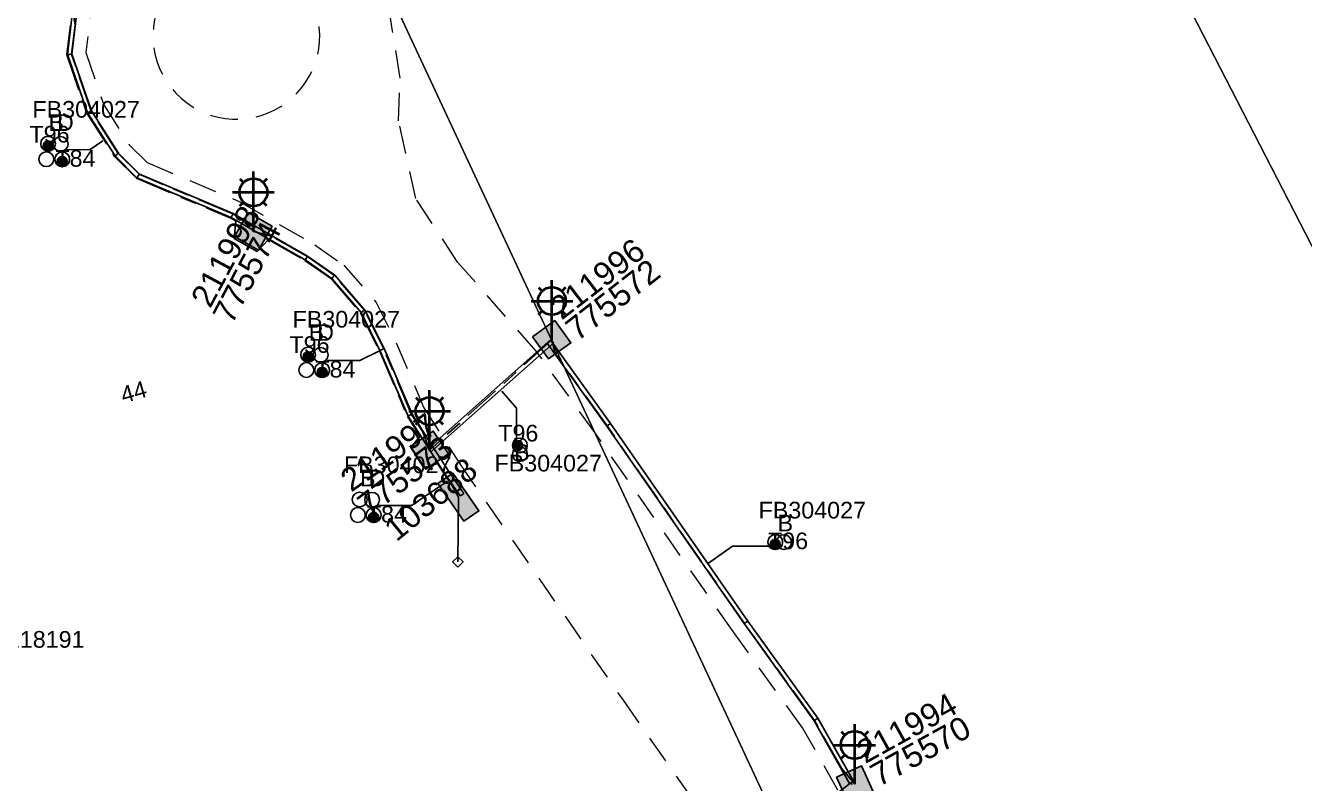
# Model space of a CAD drawing. Header units: metres. Extents: x 308616 to 310825, y 6264327 to 6267194.
# Drawn here: x 309022.8 to 309161, y 6266789.8 to 6266871.7 of the extents above; entities that cross this region are included whole.
import ezdxf
from ezdxf.enums import TextEntityAlignment as Align

# ---------------------------------------------------------------- set-up
doc = ezdxf.new("R2010")
doc.units = ezdxf.units.M
doc.linetypes.add('Cable Exist UG', pattern=[8.2, 4, -1.2, 1.8, -1.2])
doc.linetypes.add('Dash', pattern=[5, 3, -2])
doc.layers.get('0').update_dxf_attribs({"color": 6})
for name, color, linetype in [('_User Miscellaneous9', 7, 'Continuous'), ('Equip_SP_SL_EXT', 7, 'Continuous'), ('Mains_LV_EXT', 7, 'Continuous'), ('Mains_SL_EXT', 7, 'Continuous'), ('Services_SP_EXT', 7, 'Continuous'), ('SupportsUG_SP_LV_EXT', 7, 'Continuous'), ('SupportsUG_SP_LV_SL_EXT', 7, 'Continuous'), ('Trench_SP_EXT', 7, 'Continuous')]:
    doc.layers.add(name, color=color, linetype=linetype)
doc.layers.add('Cadastre Developer_SP_EXT', color=7, linetype='Continuous', lineweight=5)
doc.layers.add('Cadastre Land Parcels_SP_EXT', color=7, linetype='Continuous', lineweight=5)
doc.styles.add('COLUMN_LABEL', font='arial.ttf')
doc.styles.add('iecARIAL', font='arial.ttf', dxfattribs={"height": 2})
doc.styles.add('POLE_LABEL', font='arial.ttf')
doc.styles.get("Standard").update_dxf_attribs({"font": 'arial.ttf'})

# ---------------------------------------------------------------- blocks, each defined once
blk = doc.blocks.new('COLUMN_EXT')
blk.add_hatch(color=256).paths.add_polyline_path([(-1.49, 1.48), (-1.49, -1.49), (1.48, -1.49), (1.48, 1.48)])
blk.add_lwpolyline([(-1.49, -1.49), (1.48, -1.49), (1.48, 1.48), (-1.49, 1.48)], close=True)
for tag, height, style, flags, p in [('ASSET_NUM', 2.5, 'COLUMN_LABEL', 8, (2, 2)), ('STRUCTURE_PLANT_NUMBER', 0.2, 'POLE_LABEL', 9, (1.81, 0.03)), ('STREET_CODE', 0.2, 'COLUMN_LABEL', 9, (1.81, -0.2))]:
    blk.add_attdef(tag, text='', height=height, dxfattribs=dict(style=style, flags=flags)).set_placement(p, align=Align.MIDDLE_LEFT)
at = {"flags": 9}
for tag, p in [('COLUMN_TYPE', (1.81, -0.4)), ('OWNED_BY', (1.81, -0.6)), ('STATE', (1.81, -0.8)), ('USAGE', (1.81, -1)), ('LEGEND', (1.81, -1.2)), ('LOCATION', (1.81, -1.4)), ('STREETNAME', (1.81, -1.6)), ('SUBURB', (1.81, -1.8)), ('NOTES', (1.81, -2))]:
    blk.add_attdef(tag, text='', height=0.2, dxfattribs=at).set_placement(p, align=Align.MIDDLE_LEFT)
at = {"flags": 1}
blk.add_attdef('Z', (1.81, -2.35), '', height=0.2, dxfattribs=at)
blk = doc.blocks.new('PILLAR_EXT')
blk.add_hatch(color=256).paths.add_polyline_path([(-2.475, 0.99), (-2.475, -0.99), (2.475, -0.99), (2.475, 0.99)])
blk.add_lwpolyline([(-2.475, -0.99), (2.475, -0.99), (2.475, 0.99), (-2.475, 0.99)], close=True)
at = {"style": 'iecARIAL', "flags": 8}
blk.add_attdef('ASSET_NUM', (1.5, 3.5), '', height=2.5, dxfattribs=at)
for tag, p, flags in [('OWNED_BY', (0, -0.2), 9), ('STATE', (0, -0.4), 9), ('SUPPORT_TYPE', (0, -0.6), 9), ('USAGE', (0, -0.8), 9), ('LEGEND', (0, -1), 9), ('LOCATION', (0, -1.2), 9), ('NOTES', (0, -1.4), 9), ('STREETNAME', (0, -1.8), 9), ('SUBURB', (0, -2), 1), ('PARENT', (0, -1.6), 9)]:
    blk.add_attdef(tag, p, '', height=0.2, dxfattribs=dict(flags=flags))
blk = doc.blocks.new('DUCT_EXT')
blk.add_circle((0, 0.8), 0.8)
at = {"flags": 1}
blk.add_attdef('Z', (0, 0), '', height=0.2, dxfattribs=at)
at = {"flags": 9}
for tag, p in [('DUCT_CODE', (0, 0)), ('XSECT_TYPE', (0, -0.2)), ('STATE', (0, -0.6)), ('FB_REFERENCE', (0, -0.4)), ('NOTES', (0, -0.8))]:
    blk.add_attdef(tag, text='', height=0.2, dxfattribs=at).set_placement(p, align=Align.MIDDLE_LEFT)
blk = doc.blocks.new('SL_LANTERN_EXT')
at = {"lineweight": 40}
for p, q in [((-1.46, 5.68), (-1.06, 5.28)), ((0, 1.97), (0, 6.47)), ((1.46, 5.68), (1.06, 5.28)), ((-2.25, 4.22), (2.25, 4.22)), ((-1.46, 2.76), (-1.06, 3.16)), ((1.46, 2.76), (1.06, 3.16)), ((0, 0), (0, 2.72))]:
    blk.add_line(p, q, dxfattribs=at)
blk.add_circle((0, 4.22), 1.5, dxfattribs=at)
at = {"style": 'iecARIAL', "flags": 8}
blk.add_attdef('ASSET_NUM', (1.5, 1.5), '', height=2.5, dxfattribs=at)
for tag, p, height, flags in [('CONSTRUCTED_VOLTAGE', (0.98, -0.65), 0.2, 9), ('CONTROL_TYPE', (0.98, -0.85), 0.2, 9), ('LANTERN_PURPOSE', (0.98, -1.05), 0.2, 9), ('LANTERN_TYPE', (0.98, -1.25), 0.2, 9), ('NO_PHASES', (0.98, -1.45), 0.2, 9), ('LNUMBER', (2.18, -3.25), 2.5, 8), ('OPERATING_VOLTAGE', (0.98, -1.65), 0.2, 9), ('ORIENTATION', (0.98, -1.85), 0.2, 9), ('OWNED_BY', (0.98, -2.05), 0.2, 9), ('STATE', (0.98, -2.25), 0.2, 9), ('USAGE', (0.98, -2.45), 0.2, 9), ('CEXIST', (0.98, -2.65), 0.2, 9), ('CNEW', (0.98, -2.85), 0.2, 9), ('CNUMBER', (0.98, -3.05), 0.2, 9), ('CREMOVE', (0.98, -3.25), 0.2, 9), ('CREPLACE', (0.98, -3.45), 0.2, 9), ('LKINGHEIGHT', (0.98, -3.65), 0.2, 9), ('LBRACKET', (0.98, -3.85), 0.2, 9), ('LBRACKETVOCAB', (0.98, -4.05), 0.2, 9), ('LCATEGORY', (0.98, -4.25), 0.2, 9), ('LCHARGE1', (0.98, -4.45), 0.2, 9), ('LCHARGE1PERCENT', (0.98, -4.65), 0.2, 9), ('LCHARGE2', (0.98, -4.85), 0.2, 9), ('LCHARGE2PERCENT', (0.98, -5.05), 0.2, 9), ('LCHARGE3', (0.98, -5.25), 0.2, 9), ('LCHARGE3PERCENT', (0.98, -5.45), 0.2, 9), ('LEXIST', (0.98, -5.65), 0.2, 9), ('LLAMP', (0.98, -5.85), 0.2, 9), ('LLAMPVOCAB', (0.98, -6.05), 0.2, 9), ('LMAST', (0.98, -6.25), 0.2, 9), ('LMASTVOCAB', (0.98, -6.45), 0.2, 9), ('LNEW', (0.98, -6.65), 0.2, 9), ('LANTNUMBER', (0.98, -6.85), 0.2, 9), ('LOUTREACH', (0.98, -7.25), 0.2, 9), ('LOUTREACHVOCAB', (0.98, -7.45), 0.2, 9), ('LRATECODE', (0.98, -7.65), 0.2, 9), ('LREMOVE', (0.98, -7.85), 0.2, 9), ('LREPLACE', (0.98, -8.05), 0.2, 9), ('LTYPE', (0.98, -8.25), 0.2, 9), ('LTYPEVOCAB', (0.98, -8.45), 0.2, 9), ('STREETNAME', (0.98, -9.25), 0.2, 9), ('SUBURB', (0.98, -9.45), 0.2, 1), ('LEGEND', (0.98, -8.65), 0.2, 9), ('LOCATION', (0.98, -8.85), 0.2, 9), ('NOTES', (0.98, -9.05), 0.2, 9)]:
    blk.add_attdef(tag, p, '', height=height, dxfattribs=dict(flags=flags))
blk = doc.blocks.new('CCP_EXT')
at = {"flags": 9}
for tag, p in [('LEGEND', (0, -1.4)), ('STATE', (0, -1.8)), ('LIFE_SUPPORT', (0, -1.6)), ('NOTES', (0, -2))]:
    blk.add_attdef(tag, text='', height=0.2, dxfattribs=at).set_placement(p, align=Align.MIDDLE_LEFT)
blk.add_wipeout([(0, 0.57), (0.57, 0), (0, -0.57), (-0.57, 0)])
blk.add_lwpolyline([(-0.57, 0), (0, 0.57), (0.57, 0), (0, -0.57), (-0.57, 0)])
at = {"flags": 1}
blk.add_attdef('Z', (0, 0), '', height=0.2, dxfattribs=at)
at = {"flags": 9}
for tag, p in [('CCP_TYPE', (0, 0)), ('CONSTRUCTED_VOLTAGE', (0, -0.2)), ('OPERATING_VOLTAGE', (0, -0.6)), ('ORIENTATION', (0, -0.8)), ('OWNED_BY', (0, -1)), ('NO_PHASES', (0, -0.4)), ('USAGE', (0, -1.2))]:
    blk.add_attdef(tag, text='', height=0.2, dxfattribs=at).set_placement(p, align=Align.MIDDLE_LEFT)
blk = doc.blocks.new('CABLE_LARGE_EXT')
h = blk.add_hatch(color=256)
edge = h.paths.add_edge_path()
edge.add_arc((0, 0.55), 0.55, 0, 360)
blk.add_circle((0, 0.55), 0.55)
at = {"flags": 1}
blk.add_attdef('Z', (0, 0), '', height=0.2, dxfattribs=at)
at = {"flags": 9}
for tag, p in [('COND_CODE', (0, 0)), ('STATE', (0, -0.4)), ('XSECT_SIZE', (0, -0.6)), ('FB_REFERENCE', (0, -0.2)), ('NOTES', (0, -0.8))]:
    blk.add_attdef(tag, text='', height=0.2, dxfattribs=at).set_placement(p, align=Align.MIDDLE_LEFT)

msp = doc.modelspace()

# ---------------------------------------------------------------- linework, layer by layer
at = {"layer": '_User Miscellaneous9'}
for p, q in [((309027.36, 6266868.56), (309027.95, 6266873.49)), ((309027.85, 6266868.61), (309028.43, 6266873.43)), ((309027.36, 6266868.56), (309027.6, 6266868.58)), ((309029.52, 6266862.26), (309027.36, 6266868.56)), ((309027.85, 6266868.61), (309027.6, 6266868.58)), ((309029.95, 6266862.47), (309027.85, 6266868.61)), ((309029.52, 6266862.26), (309029.74, 6266862.36)), ((309032.51, 6266857.6), (309029.52, 6266862.26)), ((309029.95, 6266862.47), (309029.74, 6266862.36)), ((309032.88, 6266857.9), (309029.95, 6266862.47)), ((309032.88, 6266857.9), (309032.69, 6266857.75)), ((309035.14, 6266855.65), (309032.88, 6266857.9)), ((309032.51, 6266857.6), (309032.69, 6266857.75)), ((309034.86, 6266855.24), (309032.51, 6266857.6)), ((309034.86, 6266855.24), (309035, 6266855.45)), ((309045.05, 6266850.94), (309034.86, 6266855.24)), ((309035.14, 6266855.65), (309035, 6266855.45)), ((309045.26, 6266851.37), (309035.14, 6266855.65)), ((309045.05, 6266850.94), (309045.15, 6266851.15)), ((309047.41, 6266849.59), (309045.05, 6266850.94)), ((309045.26, 6266851.37), (309045.15, 6266851.15)), ((309047.65, 6266850), (309045.26, 6266851.37)), ((309047.41, 6266849.59), (309047.53, 6266849.79)), ((309047.41, 6266849.59), (309047.53, 6266849.79)), ((309047.41, 6266849.59), (309053.04, 6266846.36)), ((309047.65, 6266850), (309047.53, 6266849.79)), ((309047.65, 6266850), (309047.53, 6266849.79)), ((309047.65, 6266850), (309053.3, 6266846.77)), ((309053.3, 6266846.77), (309053.17, 6266846.56)), ((309053.3, 6266846.77), (309056.24, 6266844.72)), ((309053.04, 6266846.36), (309053.17, 6266846.56)), ((309053.04, 6266846.36), (309055.91, 6266844.36)), ((309055.91, 6266844.36), (309056.08, 6266844.54)), ((309055.91, 6266844.36), (309059.07, 6266840.69)), ((309056.24, 6266844.72), (309056.08, 6266844.54)), ((309056.24, 6266844.72), (309059.48, 6266840.95)), ((309059.07, 6266840.69), (309059.27, 6266840.82)), ((309059.07, 6266840.69), (309061.12, 6266836.59)), ((309059.48, 6266840.95), (309059.27, 6266840.82)), ((309059.48, 6266840.95), (309061.56, 6266836.79)), ((309079.57, 6266837.78), (309066.31, 6266825.98)), ((309079.89, 6266837.42), (309066.63, 6266825.62)), ((309079.18, 6266837.36), (309079.38, 6266837.5)), ((309085.61, 6266828.4), (309079.18, 6266837.36)), ((309079.58, 6266837.64), (309079.38, 6266837.5)), ((309079.57, 6266837.78), (309079.73, 6266837.6)), ((309086, 6266828.68), (309079.58, 6266837.64)), ((309079.89, 6266837.42), (309079.73, 6266837.6)), ((309061.12, 6266836.59), (309061.34, 6266836.69)), ((309061.12, 6266836.59), (309064.15, 6266829.46)), ((309061.56, 6266836.79), (309061.34, 6266836.69)), ((309061.56, 6266836.79), (309064.58, 6266829.69)), ((309064.15, 6266829.46), (309064.36, 6266829.57)), ((309064.15, 6266829.46), (309066.43, 6266825.9)), ((309064.58, 6266829.69), (309064.36, 6266829.57)), ((309064.58, 6266829.69), (309066.84, 6266826.16)), ((309085.61, 6266828.4), (309085.81, 6266828.54)), ((309100.45, 6266807.05), (309085.61, 6266828.4)), ((309086, 6266828.68), (309085.81, 6266828.54)), ((309100.84, 6266807.32), (309086, 6266828.68)), ((309066.84, 6266826.16), (309066.63, 6266826.03)), ((309066.84, 6266826.16), (309066.63, 6266826.03)), ((309066.84, 6266826.16), (309068.54, 6266823.5)), ((309066.31, 6266825.98), (309066.47, 6266825.8)), ((309066.43, 6266825.9), (309066.63, 6266826.03)), ((309066.43, 6266825.9), (309066.63, 6266826.03)), ((309066.43, 6266825.9), (309068.14, 6266823.23)), ((309066.63, 6266825.62), (309066.47, 6266825.8)), ((309068.14, 6266823.23), (309068.34, 6266823.37)), ((309068.54, 6266823.5), (309068.34, 6266823.37)), ((309068.54, 6266823.5), (309070.17, 6266821.13)), ((309068.14, 6266823.23), (309069.78, 6266820.85)), ((309069.78, 6266820.85), (309069.98, 6266820.99)), ((309070.17, 6266821.13), (309069.98, 6266820.99)), ((309100.45, 6266807.05), (309100.64, 6266807.18)), ((309108, 6266796.56), (309100.45, 6266807.05)), ((309100.84, 6266807.32), (309100.64, 6266807.18)), ((309108.41, 6266796.82), (309100.84, 6266807.32)), ((309108, 6266796.56), (309108.21, 6266796.69)), ((309111.84, 6266789.79), (309108, 6266796.56)), ((309108.41, 6266796.82), (309108.21, 6266796.69)), ((309112.26, 6266790.02), (309108.41, 6266796.82)), ((309111.97, 6266789.86), (309098.75, 6266779.7)), ((309111.84, 6266789.79), (309112.05, 6266789.9)), ((309111.97, 6266789.86), (309112.11, 6266789.67)), ((309112.26, 6266790.02), (309112.05, 6266789.9))]:
    msp.add_line(p, q, dxfattribs=at)
for points in [[(309027.29, 6266858.28), (309029.83, 6266858.29), (309031.19, 6266859.22)], [(309055.37, 6266835.49), (309058.95, 6266835.49), (309061.01, 6266836.51)], [(309075.86, 6266827.1), (309075.86, 6266830.33), (309074.28, 6266832.19)], [(309060.93, 6266819.82), (309064.51, 6266819.82), (309068.43, 6266822.44)], [(309103.07, 6266815.43), (309099.18, 6266815.43), (309096.61, 6266813.59)]]:
    msp.add_lwpolyline(points, dxfattribs=at)
at = {"layer": 'Cadastre Developer_SP_EXT', "linetype": 'Dash'}
msp.add_lwpolyline([(309047.2, 6266879.44), (309044.06, 6266879.33), (309040.49, 6266877.98), (309040.49, 6266877.98, 5.047128), (309047.2, 6266879.44)], format="xyb", close=True, dxfattribs=at)
at = {"layer": 'Cadastre Land Parcels_SP_EXT', "linetype": 'Continuous'}
for points in [[(309100.72, 6266966.57), (309211.62, 6266751.02), (309290.17, 6266779.77), (309169.26, 6266993.32), (309122.64, 6266976.64), (309100.72, 6266966.57)], [(309211.62, 6266751.02), (309100.72, 6266966.57), (309099.7, 6266968.56), (309075.1, 6266957.16), (309031.67, 6266940.71), (309133.45, 6266722.36), (309211.62, 6266751.02)], [(309002.07, 6266929.32), (308992.91, 6266925.79), (308981.05, 6266901.71), (309004.01, 6266835.16), (309053.07, 6266692.95), (309069.03, 6266698.79), (309133.45, 6266722.36), (309031.67, 6266940.71), (309002.07, 6266929.32)]]:
    msp.add_lwpolyline(points, close=True, dxfattribs=at)
at = {"layer": 'Mains_LV_EXT', "linetype": 'Cable Exist UG'}
msp.add_lwpolyline([(309027.68, 6266871.73), (309027.3, 6266868.55), (309029.46, 6266862.23), (309032.46, 6266857.56), (309034.83, 6266855.19), (309045.02, 6266850.88), (309045.56, 6266850.58), (309045.36, 6266848.68), (309047.84, 6266847.26), (309049.08, 6266848.56), (309053.01, 6266846.31), (309055.87, 6266844.31), (309059.02, 6266840.65), (309061.07, 6266836.56), (309064.1, 6266829.43), (309065.46, 6266827.3), (309064.45, 6266826.09), (309065.86, 6266823.88), (309067.35, 6266824.35), (309068.09, 6266823.2), (309068.86, 6266822.08), (309069.59, 6266820.71)], dxfattribs=at)
at = {"layer": 'Mains_SL_EXT', "linetype": 'Cable Exist UG'}
for points in [[(309047.45, 6266849.45), (309045.97, 6266850.91), (309045.97, 6266850.91), (309045.24, 6266851.33), (309035.11, 6266855.62), (309032.85, 6266857.88), (309029.92, 6266862.45), (309027.81, 6266868.6), (309028.19, 6266871.74), (309027.9, 6266873.51)], [(309066.47, 6266825.8), (309065.75, 6266827.78), (309065.75, 6266827.78), (309064.54, 6266829.67), (309061.52, 6266836.77), (309059.44, 6266840.93), (309056.21, 6266844.69), (309053.28, 6266846.73), (309049.53, 6266848.88), (309047.45, 6266849.45)], [(309079.68, 6266837.71), (309066.47, 6266825.8)], [(309112.39, 6266789.71), (309110.96, 6266791.42), (309110.96, 6266791.42), (309108.04, 6266796.59), (309100.48, 6266807.07), (309085.64, 6266828.42), (309080.09, 6266836.18), (309079.64, 6266837.8)]]:
    msp.add_lwpolyline(points, dxfattribs=at)
at = {"layer": 'Trench_SP_EXT', "linetype": 'Cable Exist UG'}
msp.add_lwpolyline([(309069.59, 6266820.71), (309069.58, 6266817.66)], dxfattribs=at)

# ---------------------------------------------------------------- block references
at = {"layer": '_User Miscellaneous9'}
for name, p in [('DUCT_EXT', (309025.28, 6266858.12)), ('CABLE_LARGE_EXT', (309025.28, 6266858.12)), ('DUCT_EXT', (309026.63, 6266858.09)), ('DUCT_EXT', (309025.09, 6266856.45)), ('DUCT_EXT', (309026.8, 6266856.44)), ('CABLE_LARGE_EXT', (309026.8, 6266856.44)), ('DUCT_EXT', (309053.36, 6266835.33)), ('CABLE_LARGE_EXT', (309053.36, 6266835.33)), ('DUCT_EXT', (309054.71, 6266835.3)), ('DUCT_EXT', (309053.17, 6266833.66)), ('DUCT_EXT', (309054.87, 6266833.65)), ('CABLE_LARGE_EXT', (309054.87, 6266833.65)), ('DUCT_EXT', (309058.92, 6266819.67)), ('DUCT_EXT', (309060.27, 6266819.64)), ('DUCT_EXT', (309058.73, 6266817.99)), ('DUCT_EXT', (309060.44, 6266817.98)), ('CABLE_LARGE_EXT', (309060.44, 6266817.98)), ('DUCT_EXT', (309103.81, 6266815.06)), ('DUCT_EXT', (309104.75, 6266815.06)), ('CABLE_LARGE_EXT', (309103.81, 6266815.06))]:
    msp.add_blockref(name, p, dxfattribs=at)
for name, p, rotation in [('CABLE_LARGE_EXT', (309075.43, 6266826.31), 270.0443809262259), ('DUCT_EXT', (309075.43, 6266826.31), 269.9520537673951), ('DUCT_EXT', (309075.43, 6266825.37), 269.9582754779379)]:
    msp.add_blockref(name, p, dxfattribs=dict(at, rotation=rotation))
at = {"layer": 'Equip_SP_SL_EXT'}
ref = msp.add_blockref('SL_LANTERN_EXT', (309047.45, 6266849.45), dxfattribs=at)
ref.add_attrib('ASSET_NUM', '211998', dxfattribs={"layer": '0', "height": 2.5, "rotation": 61.7951, "style": 'iecARIAL'}).set_placement((309048.95, 6266850.95), align=Align.BOTTOM_RIGHT)
ref = msp.add_blockref('SL_LANTERN_EXT', (309079.69, 6266837.7), dxfattribs=at)
ref.add_attrib('ASSET_NUM', '211996', dxfattribs={"layer": '0', "height": 2.5, "rotation": 37.5508, "style": 'iecARIAL'}).set_placement((309081.19, 6266839.2), align=Align.BOTTOM_LEFT)
ref = msp.add_blockref('SL_LANTERN_EXT', (309066.47, 6266825.8), dxfattribs=at)
ref.add_attrib('ASSET_NUM', '211997', dxfattribs={"layer": '0', "height": 2.5, "rotation": 35.17, "style": 'iecARIAL'}).set_placement((309067.97, 6266827.3), align=Align.BOTTOM_RIGHT)
ref = msp.add_blockref('SL_LANTERN_EXT', (309112.39, 6266789.71), dxfattribs=at)
ref.add_attrib('ASSET_NUM', '211994', dxfattribs={"layer": '0', "height": 2.5, "rotation": 28.9944, "style": 'iecARIAL'}).set_placement((309113.89, 6266791.21), align=Align.BOTTOM_LEFT)
at = {"layer": 'SupportsUG_SP_LV_EXT'}
ref = msp.add_blockref('PILLAR_EXT', (309069.59, 6266820.71), dxfattribs=dict(at, rotation=304.6007617983076))
ref.add_attrib('ASSET_NUM', '103688', dxfattribs={"layer": '0', "height": 2.5, "rotation": 39.5226, "style": 'iecARIAL'}).set_placement((309071.09, 6266824.21), align=Align.MIDDLE_RIGHT)
at = {"layer": 'SupportsUG_SP_LV_SL_EXT'}
ref = msp.add_blockref('COLUMN_EXT', (309047.45, 6266849.45), dxfattribs=dict(at, rotation=330.2045262399163))
ref.add_attrib('ASSET_NUM', '775574', dxfattribs={"layer": '0', "height": 2.5, "rotation": 62.3337, "style": 'COLUMN_LABEL'}).set_placement((309049.45, 6266850.2), align=Align.MIDDLE_RIGHT)
ref = msp.add_blockref('COLUMN_EXT', (309079.67, 6266837.73), dxfattribs=dict(at, rotation=305.7613925742326))
ref.add_attrib('ASSET_NUM', '775572', dxfattribs={"layer": '0', "height": 2.5, "rotation": 37.9028, "style": 'COLUMN_LABEL'}).set_placement((309081.67, 6266838.48), align=Align.MIDDLE_LEFT)
ref = msp.add_blockref('COLUMN_EXT', (309066.47, 6266825.8), dxfattribs=dict(at, rotation=303.7722414609416))
ref.add_attrib('ASSET_NUM', '775573', dxfattribs={"layer": '0', "height": 2.5, "rotation": 37.0346, "style": 'COLUMN_LABEL'}).set_placement((309068.47, 6266826.55), align=Align.MIDDLE_RIGHT)
ref = msp.add_blockref('COLUMN_EXT', (309112.39, 6266789.71), dxfattribs=dict(at, rotation=294.103243631317))
ref.add_attrib('ASSET_NUM', '775570', dxfattribs={"layer": '0', "height": 2.5, "rotation": 28.9985, "style": 'COLUMN_LABEL'}).set_placement((309114.39, 6266790.46), align=Align.MIDDLE_LEFT)

# ---------------------------------------------------------------- texts
at = {"layer": '_User Miscellaneous9'}
for s, p in [('FB304027', (309023.58, 6266861.74)), ('B', (309025.31, 6266860.31)), ('D', (309026.23, 6266860.31)), ('T96', (309023.26, 6266859.05)), ('T84', (309026.06, 6266856.44)), ('FB304027', (309051.68, 6266839.05)), ('B', (309053.41, 6266837.62)), ('D', (309054.33, 6266837.62)), ('T96', (309051.34, 6266836.32)), ('T84', (309054.14, 6266833.65)), ('T96', (309073.89, 6266826.74)), ('B', (309075.61, 6266824.65)), ('FB304027', (309057.23, 6266823.32)), ('FB304027', (309073.49, 6266823.5)), ('B', (309058.96, 6266821.89)), ('D', (309059.88, 6266821.89)), ('T84', (309059.7, 6266817.98)), ('FB304027', (309102.01, 6266818.42)), ('B', (309104.06, 6266817.02)), ('T96', (309103.03, 6266815.1)), ('FB118191', (309017.61, 6266804.45))]:
    msp.add_text(s, height=1.8, dxfattribs=at).set_placement(p)
at = {"layer": 'Cadastre Land Parcels_SP_EXT'}
msp.add_text('44', height=1.8, rotation=16.0113, dxfattribs=at).set_placement((309033.41, 6266830.85))

# ---------------------------------------------------------------- next in the draw order: block references
at = {"layer": 'Services_SP_EXT', "rotation": 89.50322825003938}
msp.add_blockref('CCP_EXT', (309069.53, 6266813.72), dxfattribs=at)

# ---------------------------------------------------------------- next in the draw order: block references
msp.add_blockref('CCP_EXT', (309069.53, 6266813.72), dxfattribs=at)

# ---------------------------------------------------------------- next in the draw order: linework, layer by layer
at = {"layer": 'Cadastre Developer_SP_EXT', "linetype": 'Dash'}
for points in [[(309110.57, 6266789.07), (309106.77, 6266795.78), (309099.26, 6266806.2), (309084.42, 6266827.56), (309078, 6266836.51), (309069.51, 6266846.13), (309064.98, 6266853), (309063.13, 6266861.41), (309063.29, 6266866.02), (309062.48, 6266871.14), (309061.67, 6266876.36)], [(309030.15, 6266875.47), (309029.34, 6266868.77), (309031.28, 6266863.11), (309034.03, 6266858.82), (309035.97, 6266856.88), (309045.91, 6266852.68), (309054.08, 6266848), (309057.22, 6266845.81), (309060.7, 6266841.77), (309062.88, 6266837.4), (309065.87, 6266830.37), (309069.75, 6266824.31), (309087.37, 6266798.77), (309094.99, 6266787.91)]]:
    msp.add_lwpolyline(points, dxfattribs=at)
at = {"layer": 'Services_SP_EXT'}
msp.add_lwpolyline([(309069.59, 6266820.71), (309069.53, 6266813.72)], dxfattribs=at)

doc.saveas('drawing.dxf')
